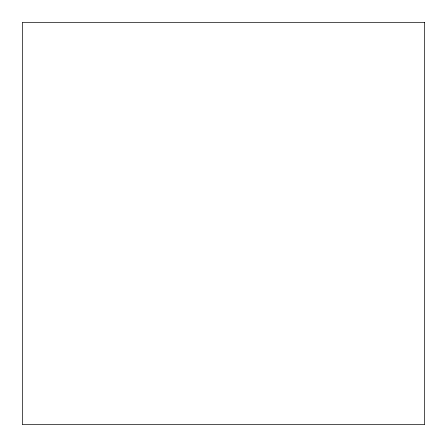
<?xml version="1.0" encoding="UTF-8"?>
<svg xmlns="http://www.w3.org/2000/svg" width="447" height="447" viewBox="0 0 447 447"><rect width="100%" height="100%" fill="white"/><g stroke="black" fill="none" stroke-linecap="round" stroke-linejoin="round"><path stroke-width="0.67" d="M424.65 22.35L22.35 22.35L22.35 424.65L424.65 424.65L424.65 22.35"/></g></svg>
